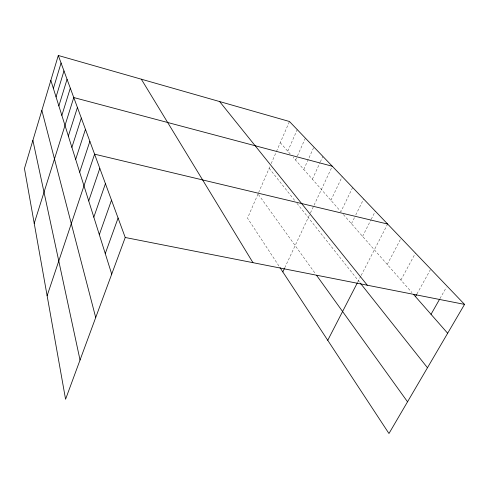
<?xml version="1.0" encoding="UTF-8"?>
<svg xmlns="http://www.w3.org/2000/svg" width="489" height="489" viewBox="0 0 489 489"><rect width="100%" height="100%" fill="white"/><g stroke="black" fill="none" stroke-linecap="round" stroke-linejoin="round"><path stroke-width="0.37" stroke-dasharray="2.44 1.83" d="M258.027 193.944L247.52 218.167L279.567 266.957M258.608 192.605L270.038 166.278M271.199 163.595L276.157 152.171M276.45 151.492L289.47 121.504M287.752 151.174L297.239 129.622M295.576 160.08L297.11 156.651M297.416 155.967L305.38 138.124M303.773 169.414L313.914 147.042M312.373 179.206L320.008 162.617M320.332 161.926L322.874 156.401M284.751 267.783L310.13 213.577M310.442 212.911L332.294 166.236M330.9 200.307L342.202 176.59M352.642 187.495L340.906 211.694L293.131 157.299M351.45 223.705L354.421 217.697M355.741 215.026L363.663 199.005M362.587 236.389L370.839 220.026M371.182 219.347L375.307 211.169M357.728 282.098L360.827 276.083M361.169 275.417L387.63 224.041M387.233 264.451L401.102 238.119M400.907 280.026L415.442 253.094M416.928 293.987L430.363 269.72M439.972 298.577L446.316 287.434M280.283 142.666L290.197 153.956M343.412 214.555L411.958 292.605M269.164 168.283L295.148 201.028M296.964 203.314L359.825 282.52M258.449 194.53L315.674 274.091"/><path stroke-width="0.73" d="M58.295 55.483L24.45 168.552L65.575 399.25L125.233 237.489L58.295 55.483L289.47 121.504L464.55 304.39L388.969 433.517L279.971 267.575M53.38 88.448L61.064 63.008M56.052 96.956L63.98 70.942M58.869 105.924L67.06 79.316M61.852 115.404L70.318 88.167M34.224 223.387L73.766 97.543L332.294 166.236M68.344 136.064L77.427 107.494M71.889 147.354L81.315 118.063M75.661 159.365L85.453 129.322M79.683 172.165L89.872 141.333M47.121 295.747L94.591 154.176L387.63 224.041M88.717 200.924L99.811 168.369M93.821 217.153L105.435 183.656M99.316 234.659L111.51 200.166M105.263 253.589L118.087 218.051M282.819 271.908L284.427 268.467M327.752 340.313L357.386 282.776M415.473 296.609L416.567 294.641M431.023 314.317L439.599 299.237M125.233 237.489L464.55 304.39M413.468 294.323L447.655 333.254M219.628 101.559L367.288 285.215M360.295 283.107L427.465 367.746M316.53 275.283L407.533 401.805M141.315 79.194L252.966 262.672M50.844 80.379L111.718 274.127M41.858 110.404L95.71 317.544M32.885 140.367L80.037 360.032"/></g></svg>
